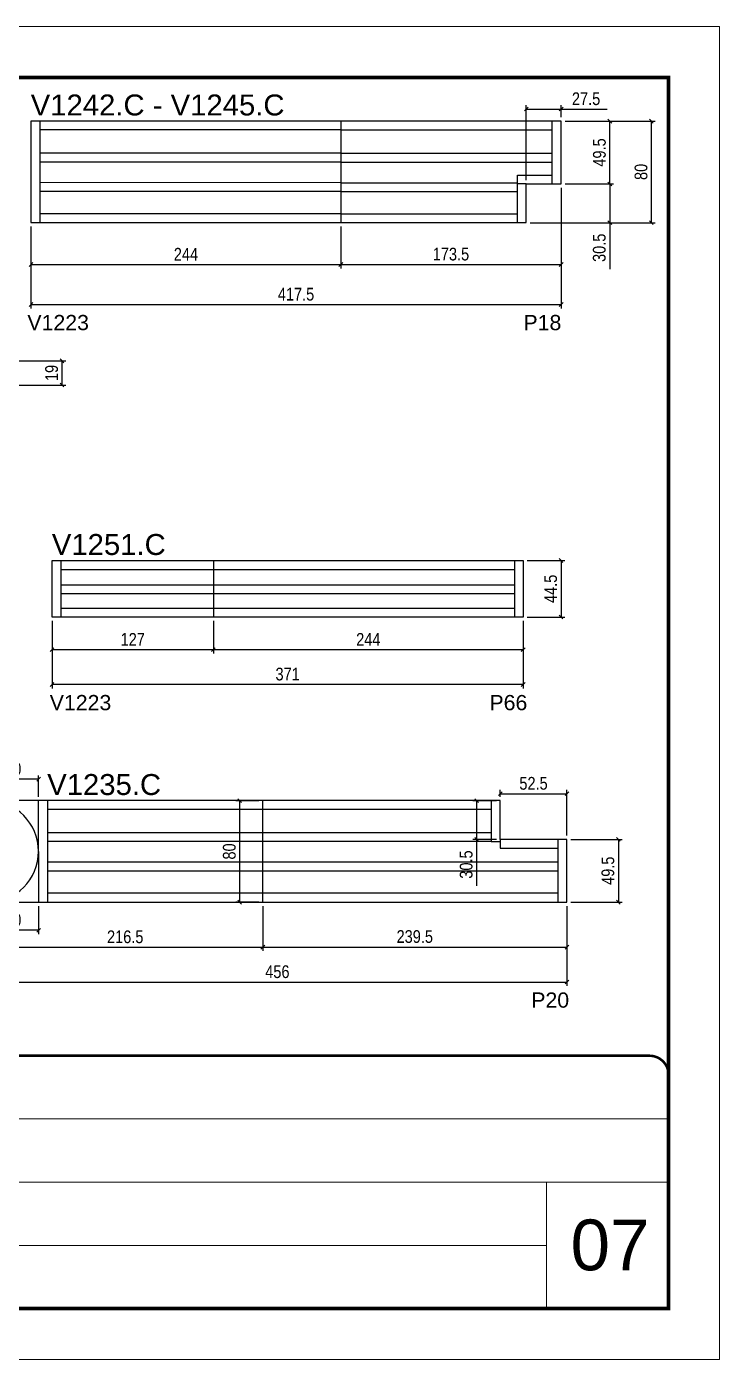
# Model space of a CAD drawing. Extents: x -4041 to 8212, y 239 to 4735.
# Drawn here: x -1517 to -971, y 2537 to 3587 of the extents above; entities that cross this region are included whole.
import ezdxf

# ---------------------------------------------------------------- set-up
doc = ezdxf.new("R2010")
doc.units = 0
doc.linetypes.add('CONTINUO', pattern=[0])
doc.linetypes.add('DASHED', pattern=[0.75, 0.5, -0.25])
for name, color, linetype in [('5', 5, 'Continuous'), ('COTA', 241, 'Continuous'), ('NOMENCLATURA', 7, 'Continuous'), ('Painéis', 200, 'Continuous'), ('SARR_2.2x7', 40, 'Continuous')]:
    doc.layers.add(name, color=color, linetype=linetype)
for name, color, linetype, lineweight in [('CARIMBO', 255, 'Continuous', 9), ('Folhas', 255, 'Continuous', 9), ('SARRAFO DE PRESSAO', 251, 'DASHED', 9)]:
    doc.layers.add(name, color=color, linetype=linetype, lineweight=lineweight)
doc.styles.add('ARIAL', font='arial.ttf')
doc.styles.add('COTA TECNICA', font='techl___.ttf', dxfattribs={"height": 10})
doc.styles.get("Standard").update_dxf_attribs({"font": 'arial.ttf'})
doc.dimstyles.new('PAINEL', dxfattribs={"dimtxt": 10, "dimasz": 3, "dimexe": 3, "dimexo": 3, "dimgap": 3, "dimtad": 1, "dimdec": 1, "dimzin": 12, "dimdsep": 46, "dimtxsty": 'COTA TECNICA', "dimblk1": 'OBLIQUE', "dimblk2": 'OBLIQUE', "dimsah": 1, "dimcen": 0.9, "dimclrd": 4, "dimclre": 4, "dimclrt": 240, "dimadec": 1, "dimazin": 3, "dimtfac": 1, "dimtdec": 1, "dimtmove": 0, "dimatfit": 3, "dimfxl": 1, "dimtolj": 1, "dimtzin": 12, "dimarcsym": 0})

# ---------------------------------------------------------------- blocks, each defined once
blk = doc.blocks.new('9999999999')
at = {"color": 30, "linetype": 'CONTINUO'}
for p, q in [((98564.6, 34379.6), (99584, 34379.6)), ((98564.6, 34329.8), (99488, 34329.8)), ((99584, 34329.8), (99488, 34329.8)), ((99488, 34329.8), (99488, 34230.2)), ((98564.6, 34280), (99488, 34280))]:
    blk.add_line(p, q, dxfattribs=at)
at = {"color": 30, "linetype": 'CONTINUO', "const_width": 2}
blk.add_lwpolyline([(99584, 34230.2), (99584, 34414.4, 0.414214), (99569, 34429.4), (98229, 34429.4, 0.414214), (98214, 34414.4), (98214, 34245.2, 0.414214), (98229, 34230.2), (99584, 34230.2)], format="xyb", dxfattribs=at)
at = {"layer": 'Folhas'}
blk.add_lwpolyline([(98139, 34190.2), (99624, 34190.2), (99624, 35240.2), (98139, 35240.2)], close=True, dxfattribs=at)
at = {"layer": 'Folhas', "color": 30, "const_width": 3}
blk.add_lwpolyline([(98214, 34230.2), (99584, 34230.2), (99584, 35200.2), (98214, 35200.2)], close=True, dxfattribs=at)
blk = doc.blocks.new('_Oblique')
at = {"color": 0, "linetype": 'ByBlock', "lineweight": -2}
blk.add_line((-0.5, -0.5), (0.5, 0.5), dxfattribs=at)
blk = doc.blocks.new('*D35')
at = {"layer": 'COTA', "color": 4, "lineweight": -2, "transparency": 16777216}
for p, q in [((-1524.4, 3323.3), (-1485.9, 3323.3)), ((-1488.9, 3323.3), (-1488.9, 3304.3)), ((-1524.4, 3304.3), (-1485.9, 3304.3))]:
    blk.add_line(p, q, dxfattribs=at)
at = {"layer": 'Defpoints', "color": 0, "transparency": 16777216}
for p in [(-1527.4, 3323.3), (-1527.4, 3304.3), (-1488.9, 3304.3)]:
    blk.add_point(p, dxfattribs=at)
at = {"layer": 'COTA', "color": 4, "lineweight": -2, "transparency": 16777216, "xscale": 3, "yscale": 3, "zscale": 3}
for p, rotation in [((-1488.9, 3323.3), 90), ((-1488.9, 3304.3), 270)]:
    blk.add_blockref('_Oblique', p, dxfattribs=dict(at, rotation=rotation))
at = {"layer": 'COTA', "color": 240, "transparency": 16777216, "insert": (-1497, 3313.8), "char_height": 10, "attachment_point": 5, "rotation": 90, "style": 'COTA TECNICA'}
blk.add_mtext('\\A1;19', dxfattribs=at)
blk = doc.blocks.new('*D56')
at = {"layer": 'COTA', "color": 4, "lineweight": -2, "transparency": 16777216}
for p, q in [((-1547.3, 2893.8), (-1547.3, 2830.9)), ((-1091.3, 2893.8), (-1091.3, 2830.9)), ((-1547.3, 2833.9), (-1091.3, 2833.9))]:
    blk.add_line(p, q, dxfattribs=at)
at = {"layer": 'Defpoints', "color": 0, "transparency": 16777216}
for p in [(-1547.3, 2896.8), (-1091.3, 2896.8), (-1091.3, 2833.9)]:
    blk.add_point(p, dxfattribs=at)
at = {"layer": 'COTA', "color": 4, "lineweight": -2, "transparency": 16777216, "xscale": 3, "yscale": 3, "zscale": 3, "rotation": 180}
blk.add_blockref('_Oblique', (-1547.3, 2833.9), dxfattribs=at)
at = {"layer": 'COTA', "color": 4, "lineweight": -2, "transparency": 16777216, "xscale": 3, "yscale": 3, "zscale": 3}
blk.add_blockref('_Oblique', (-1091.3, 2833.9), dxfattribs=at)
at = {"layer": 'COTA', "color": 240, "transparency": 16777216, "insert": (-1319.3, 2842), "char_height": 10, "attachment_point": 5, "style": 'COTA TECNICA'}
blk.add_mtext('\\A1;456', dxfattribs=at)
blk = doc.blocks.new('*D59')
at = {"layer": 'COTA', "color": 4, "lineweight": -2, "transparency": 16777216}
for p, q in [((-1547.3, 2979.8), (-1547.3, 2996.7)), ((-1507.3, 2993.7), (-1547.3, 2993.7)), ((-1507.3, 2979.8), (-1507.3, 2996.7))]:
    blk.add_line(p, q, dxfattribs=at)
at = {"layer": 'Defpoints', "color": 0, "transparency": 16777216}
for p in [(-1547.3, 2993.7), (-1547.3, 2976.8), (-1507.3, 2976.8)]:
    blk.add_point(p, dxfattribs=at)
at = {"layer": 'COTA', "color": 4, "lineweight": -2, "transparency": 16777216, "xscale": 3, "yscale": 3, "zscale": 3, "rotation": 180}
blk.add_blockref('_Oblique', (-1547.3, 2993.7), dxfattribs=at)
at = {"layer": 'COTA', "color": 4, "lineweight": -2, "transparency": 16777216, "xscale": 3, "yscale": 3, "zscale": 3}
blk.add_blockref('_Oblique', (-1507.3, 2993.7), dxfattribs=at)
at = {"layer": 'COTA', "color": 240, "transparency": 16777216, "insert": (-1527.3, 3001.8), "char_height": 10, "attachment_point": 5, "style": 'COTA TECNICA'}
blk.add_mtext('\\A1;40', dxfattribs=at)
blk = doc.blocks.new('*D60')
at = {"layer": 'COTA', "color": 4, "lineweight": -2, "transparency": 16777216}
for p, q in [((-1547.3, 2893.8), (-1547.3, 2871.7)), ((-1507.3, 2893.8), (-1507.3, 2871.7)), ((-1507.3, 2874.7), (-1547.3, 2874.7))]:
    blk.add_line(p, q, dxfattribs=at)
at = {"layer": 'Defpoints', "color": 0, "transparency": 16777216}
for p in [(-1547.3, 2896.8), (-1507.3, 2896.8), (-1547.3, 2874.7)]:
    blk.add_point(p, dxfattribs=at)
at = {"layer": 'COTA', "color": 4, "lineweight": -2, "transparency": 16777216, "xscale": 3, "yscale": 3, "zscale": 3, "rotation": 180}
blk.add_blockref('_Oblique', (-1547.3, 2874.7), dxfattribs=at)
at = {"layer": 'COTA', "color": 4, "lineweight": -2, "transparency": 16777216, "xscale": 3, "yscale": 3, "zscale": 3}
blk.add_blockref('_Oblique', (-1507.3, 2874.7), dxfattribs=at)
at = {"layer": 'COTA', "color": 240, "transparency": 16777216, "insert": (-1527.3, 2882.8), "char_height": 10, "attachment_point": 5, "style": 'COTA TECNICA'}
blk.add_mtext('\\A1;40', dxfattribs=at)
blk = doc.blocks.new('*D133')
at = {"layer": 'COTA', "color": 4, "lineweight": -2, "transparency": 16777216}
for p, q in [((-1547.3, 2893.8), (-1547.3, 2858.4)), ((-1330.8, 2893.8), (-1330.8, 2858.4)), ((-1547.3, 2861.4), (-1330.8, 2861.4))]:
    blk.add_line(p, q, dxfattribs=at)
at = {"layer": 'Defpoints', "color": 0, "transparency": 16777216}
for p in [(-1547.3, 2896.8), (-1330.8, 2896.8), (-1330.8, 2861.4)]:
    blk.add_point(p, dxfattribs=at)
at = {"layer": 'COTA', "color": 4, "lineweight": -2, "transparency": 16777216, "xscale": 3, "yscale": 3, "zscale": 3, "rotation": 180}
blk.add_blockref('_Oblique', (-1547.3, 2861.4), dxfattribs=at)
at = {"layer": 'COTA', "color": 4, "lineweight": -2, "transparency": 16777216, "xscale": 3, "yscale": 3, "zscale": 3}
blk.add_blockref('_Oblique', (-1330.8, 2861.4), dxfattribs=at)
at = {"layer": 'COTA', "color": 240, "transparency": 16777216, "insert": (-1439.1, 2869.5), "char_height": 10, "attachment_point": 5, "style": 'COTA TECNICA'}
blk.add_mtext('\\A1;216.5', dxfattribs=at)
blk = doc.blocks.new('*D64')
at = {"layer": 'COTA', "color": 4, "lineweight": -2, "transparency": 16777216}
for p, q in [((-1088.3, 2946.3), (-1047.8, 2946.3)), ((-1050.8, 2946.3), (-1050.8, 2896.8)), ((-1088.3, 2896.8), (-1047.8, 2896.8))]:
    blk.add_line(p, q, dxfattribs=at)
at = {"layer": 'Defpoints', "color": 0, "transparency": 16777216}
for p in [(-1091.3, 2946.3), (-1091.3, 2896.8), (-1050.8, 2896.8)]:
    blk.add_point(p, dxfattribs=at)
at = {"layer": 'COTA', "color": 4, "lineweight": -2, "transparency": 16777216, "xscale": 3, "yscale": 3, "zscale": 3}
for p, rotation in [((-1050.8, 2946.3), 90), ((-1050.8, 2896.8), 270)]:
    blk.add_blockref('_Oblique', p, dxfattribs=dict(at, rotation=rotation))
at = {"layer": 'COTA', "color": 240, "transparency": 16777216, "insert": (-1059, 2921.6), "char_height": 10, "attachment_point": 5, "rotation": 90, "style": 'COTA TECNICA'}
blk.add_mtext('\\A1;49.5', dxfattribs=at)
blk = doc.blocks.new('*D147')
at = {"layer": 'COTA', "color": 4, "lineweight": -2, "transparency": 16777216}
for p, q in [((-1330.8, 2893.8), (-1330.8, 2858.4)), ((-1091.3, 2893.8), (-1091.3, 2858.4)), ((-1330.8, 2861.4), (-1091.3, 2861.4))]:
    blk.add_line(p, q, dxfattribs=at)
at = {"layer": 'Defpoints', "color": 0, "transparency": 16777216}
for p in [(-1330.8, 2896.8), (-1091.3, 2896.8), (-1091.3, 2861.4)]:
    blk.add_point(p, dxfattribs=at)
at = {"layer": 'COTA', "color": 4, "lineweight": -2, "transparency": 16777216, "xscale": 3, "yscale": 3, "zscale": 3, "rotation": 180}
blk.add_blockref('_Oblique', (-1330.8, 2861.4), dxfattribs=at)
at = {"layer": 'COTA', "color": 4, "lineweight": -2, "transparency": 16777216, "xscale": 3, "yscale": 3, "zscale": 3}
blk.add_blockref('_Oblique', (-1091.3, 2861.4), dxfattribs=at)
at = {"layer": 'COTA', "color": 240, "transparency": 16777216, "insert": (-1211.1, 2869.7), "char_height": 10, "attachment_point": 5, "style": 'COTA TECNICA'}
blk.add_mtext('\\A1;239.5', dxfattribs=at)
blk = doc.blocks.new('*D148')
at = {"layer": 'COTA', "color": 4, "lineweight": -2, "transparency": 16777216}
for p, q in [((-1146.8, 2976.8), (-1165.4, 2976.8)), ((-1162.4, 2976.8), (-1162.4, 2946.3)), ((-1146.8, 2946.3), (-1165.4, 2946.3)), ((-1162.4, 2946.3), (-1162.4, 2909.7))]:
    blk.add_line(p, q, dxfattribs=at)
at = {"layer": 'Defpoints', "color": 0, "transparency": 16777216}
for p in [(-1143.8, 2976.8), (-1162.4, 2946.3), (-1143.8, 2946.3)]:
    blk.add_point(p, dxfattribs=at)
at = {"layer": 'COTA', "color": 4, "lineweight": -2, "transparency": 16777216, "xscale": 3, "yscale": 3, "zscale": 3}
for p, rotation in [((-1162.4, 2976.8), 90), ((-1162.4, 2946.3), 270)]:
    blk.add_blockref('_Oblique', p, dxfattribs=dict(at, rotation=rotation))
at = {"layer": 'COTA', "color": 240, "transparency": 16777216, "insert": (-1170.6, 2926.5), "char_height": 10, "attachment_point": 5, "rotation": 90, "style": 'COTA TECNICA'}
blk.add_mtext('\\A1;30.5', dxfattribs=at)
blk = doc.blocks.new('*D149')
at = {"layer": 'COTA', "color": 4, "lineweight": -2, "transparency": 16777216}
for p, q in [((-1143.8, 2979.8), (-1143.8, 2985.3)), ((-1143.8, 2982.3), (-1091.3, 2982.3)), ((-1091.3, 2949.3), (-1091.3, 2985.3))]:
    blk.add_line(p, q, dxfattribs=at)
at = {"layer": 'Defpoints', "color": 0, "transparency": 16777216}
for p in [(-1091.3, 2982.3), (-1143.8, 2976.8), (-1091.3, 2946.3)]:
    blk.add_point(p, dxfattribs=at)
at = {"layer": 'COTA', "color": 4, "lineweight": -2, "transparency": 16777216, "xscale": 3, "yscale": 3, "zscale": 3, "rotation": 180}
blk.add_blockref('_Oblique', (-1143.8, 2982.3), dxfattribs=at)
at = {"layer": 'COTA', "color": 4, "lineweight": -2, "transparency": 16777216, "xscale": 3, "yscale": 3, "zscale": 3}
blk.add_blockref('_Oblique', (-1091.3, 2982.3), dxfattribs=at)
at = {"layer": 'COTA', "color": 240, "transparency": 16777216, "insert": (-1117.6, 2990.4), "char_height": 10, "attachment_point": 5, "style": 'COTA TECNICA'}
blk.add_mtext('\\A1;52.5', dxfattribs=at)
blk = doc.blocks.new('*D150')
at = {"layer": 'COTA', "color": 4, "lineweight": -2, "transparency": 16777216}
for p, q in [((-1333.8, 2976.8), (-1352, 2976.8)), ((-1349, 2976.8), (-1349, 2896.8)), ((-1333.8, 2896.8), (-1352, 2896.8))]:
    blk.add_line(p, q, dxfattribs=at)
at = {"layer": 'Defpoints', "color": 0, "transparency": 16777216}
for p in [(-1330.8, 2976.8), (-1349, 2896.8), (-1330.8, 2896.8)]:
    blk.add_point(p, dxfattribs=at)
at = {"layer": 'COTA', "color": 4, "lineweight": -2, "transparency": 16777216, "xscale": 3, "yscale": 3, "zscale": 3}
for p, rotation in [((-1349, 2976.8), 90), ((-1349, 2896.8), 270)]:
    blk.add_blockref('_Oblique', p, dxfattribs=dict(at, rotation=rotation))
at = {"layer": 'COTA', "color": 240, "transparency": 16777216, "insert": (-1357.1, 2936.8), "char_height": 10, "attachment_point": 5, "rotation": 90, "style": 'COTA TECNICA'}
blk.add_mtext('\\A1;80', dxfattribs=at)
blk = doc.blocks.new('*D141')
at = {"layer": 'COTA', "color": 4, "lineweight": -2, "transparency": 16777216}
for p, q in [((-1513.3, 3429.2), (-1513.3, 3396.2)), ((-1269.3, 3429.2), (-1269.3, 3396.2)), ((-1513.3, 3399.2), (-1269.3, 3399.2))]:
    blk.add_line(p, q, dxfattribs=at)
at = {"layer": 'Defpoints', "color": 0, "transparency": 16777216}
for p in [(-1513.3, 3432.2), (-1269.3, 3432.2), (-1269.3, 3399.2)]:
    blk.add_point(p, dxfattribs=at)
at = {"layer": 'COTA', "color": 4, "lineweight": -2, "transparency": 16777216, "xscale": 3, "yscale": 3, "zscale": 3, "rotation": 180}
blk.add_blockref('_Oblique', (-1513.3, 3399.2), dxfattribs=at)
at = {"layer": 'COTA', "color": 4, "lineweight": -2, "transparency": 16777216, "xscale": 3, "yscale": 3, "zscale": 3}
blk.add_blockref('_Oblique', (-1269.3, 3399.2), dxfattribs=at)
at = {"layer": 'COTA', "color": 240, "transparency": 16777216, "insert": (-1391.3, 3407.3), "char_height": 10, "attachment_point": 5, "style": 'COTA TECNICA'}
blk.add_mtext('\\A1;244', dxfattribs=at)
blk = doc.blocks.new('*D142')
at = {"layer": 'COTA', "color": 4, "lineweight": -2, "transparency": 16777216}
for p, q in [((-1095.8, 3459.7), (-1095.8, 3396.2)), ((-1269.3, 3429.2), (-1269.3, 3396.2)), ((-1269.3, 3399.2), (-1095.8, 3399.2))]:
    blk.add_line(p, q, dxfattribs=at)
at = {"layer": 'Defpoints', "color": 0, "transparency": 16777216}
for p in [(-1095.8, 3462.7), (-1269.3, 3432.2), (-1095.8, 3399.2)]:
    blk.add_point(p, dxfattribs=at)
at = {"layer": 'COTA', "color": 4, "lineweight": -2, "transparency": 16777216, "xscale": 3, "yscale": 3, "zscale": 3, "rotation": 180}
blk.add_blockref('_Oblique', (-1269.3, 3399.2), dxfattribs=at)
at = {"layer": 'COTA', "color": 4, "lineweight": -2, "transparency": 16777216, "xscale": 3, "yscale": 3, "zscale": 3}
blk.add_blockref('_Oblique', (-1095.8, 3399.2), dxfattribs=at)
at = {"layer": 'COTA', "color": 240, "transparency": 16777216, "insert": (-1182.6, 3407.4), "char_height": 10, "attachment_point": 5, "style": 'COTA TECNICA'}
blk.add_mtext('\\A1;173.5', dxfattribs=at)
blk = doc.blocks.new('*D134')
at = {"layer": 'COTA', "color": 4, "lineweight": -2, "transparency": 16777216}
for p, q in [((-1095.8, 3459.7), (-1095.8, 3364.7)), ((-1513.3, 3429.2), (-1513.3, 3364.7)), ((-1513.3, 3367.7), (-1095.8, 3367.7))]:
    blk.add_line(p, q, dxfattribs=at)
at = {"layer": 'Defpoints', "color": 0, "transparency": 16777216}
for p in [(-1095.8, 3462.7), (-1513.3, 3432.2), (-1095.8, 3367.7)]:
    blk.add_point(p, dxfattribs=at)
at = {"layer": 'COTA', "color": 4, "lineweight": -2, "transparency": 16777216, "xscale": 3, "yscale": 3, "zscale": 3, "rotation": 180}
blk.add_blockref('_Oblique', (-1513.3, 3367.7), dxfattribs=at)
at = {"layer": 'COTA', "color": 4, "lineweight": -2, "transparency": 16777216, "xscale": 3, "yscale": 3, "zscale": 3}
blk.add_blockref('_Oblique', (-1095.8, 3367.7), dxfattribs=at)
at = {"layer": 'COTA', "color": 240, "transparency": 16777216, "insert": (-1304.6, 3375.8), "char_height": 10, "attachment_point": 5, "style": 'COTA TECNICA'}
blk.add_mtext('\\A1;417.5', dxfattribs=at)
blk = doc.blocks.new('*D135')
at = {"layer": 'COTA', "color": 4, "lineweight": -2, "transparency": 16777216}
for p, q in [((-1092.8, 3462.7), (-1054.5, 3462.7)), ((-1057.5, 3462.7), (-1057.5, 3432.2)), ((-1120.3, 3432.2), (-1054.5, 3432.2)), ((-1057.5, 3432.2), (-1057.5, 3395.7))]:
    blk.add_line(p, q, dxfattribs=at)
at = {"layer": 'Defpoints', "color": 0, "transparency": 16777216}
for p in [(-1095.8, 3462.7), (-1123.3, 3432.2), (-1057.5, 3432.2)]:
    blk.add_point(p, dxfattribs=at)
at = {"layer": 'COTA', "color": 4, "lineweight": -2, "transparency": 16777216, "xscale": 3, "yscale": 3, "zscale": 3}
for p, rotation in [((-1057.5, 3462.7), 90), ((-1057.5, 3432.2), 270)]:
    blk.add_blockref('_Oblique', p, dxfattribs=dict(at, rotation=rotation))
at = {"layer": 'COTA', "color": 240, "transparency": 16777216, "insert": (-1065.8, 3412.4), "char_height": 10, "attachment_point": 5, "rotation": 90, "style": 'COTA TECNICA'}
blk.add_mtext('\\A1;30.5', dxfattribs=at)
blk = doc.blocks.new('*D136')
at = {"layer": 'COTA', "color": 4, "lineweight": -2, "transparency": 16777216}
for p, q in [((-1092.8, 3512.2), (-1054.5, 3512.2)), ((-1057.5, 3462.7), (-1057.5, 3512.2)), ((-1092.8, 3462.7), (-1054.5, 3462.7))]:
    blk.add_line(p, q, dxfattribs=at)
at = {"layer": 'Defpoints', "color": 0, "transparency": 16777216}
for p in [(-1095.8, 3512.2), (-1057.5, 3512.2), (-1095.8, 3462.7)]:
    blk.add_point(p, dxfattribs=at)
at = {"layer": 'COTA', "color": 4, "lineweight": -2, "transparency": 16777216, "xscale": 3, "yscale": 3, "zscale": 3}
for p, rotation in [((-1057.5, 3512.2), 90), ((-1057.5, 3462.7), 270)]:
    blk.add_blockref('_Oblique', p, dxfattribs=dict(at, rotation=rotation))
at = {"layer": 'COTA', "color": 240, "transparency": 16777216, "insert": (-1065.7, 3487.5), "char_height": 10, "attachment_point": 5, "rotation": 90, "style": 'COTA TECNICA'}
blk.add_mtext('\\A1;49.5', dxfattribs=at)
blk = doc.blocks.new('*D137')
at = {"layer": 'COTA', "color": 4, "lineweight": -2, "transparency": 16777216}
for p, q in [((-1092.8, 3512.2), (-1021.8, 3512.2)), ((-1024.8, 3432.2), (-1024.8, 3512.2)), ((-1120.3, 3432.2), (-1021.8, 3432.2))]:
    blk.add_line(p, q, dxfattribs=at)
at = {"layer": 'Defpoints', "color": 0, "transparency": 16777216}
for p in [(-1095.8, 3512.2), (-1024.8, 3512.2), (-1123.3, 3432.2)]:
    blk.add_point(p, dxfattribs=at)
at = {"layer": 'COTA', "color": 4, "lineweight": -2, "transparency": 16777216, "xscale": 3, "yscale": 3, "zscale": 3}
for p, rotation in [((-1024.8, 3512.2), 90), ((-1024.8, 3432.2), 270)]:
    blk.add_blockref('_Oblique', p, dxfattribs=dict(at, rotation=rotation))
at = {"layer": 'COTA', "color": 240, "transparency": 16777216, "insert": (-1032.9, 3472.2), "char_height": 10, "attachment_point": 5, "rotation": 90, "style": 'COTA TECNICA'}
blk.add_mtext('\\A1;80', dxfattribs=at)
blk = doc.blocks.new('*D138')
at = {"layer": 'COTA', "color": 4, "lineweight": -2, "transparency": 16777216}
for p, q in [((-1123.3, 3465.7), (-1123.3, 3524.7)), ((-1123.3, 3521.7), (-1095.8, 3521.7)), ((-1095.8, 3515.2), (-1095.8, 3524.7)), ((-1095.8, 3521.7), (-1059.5, 3521.7))]:
    blk.add_line(p, q, dxfattribs=at)
at = {"layer": 'Defpoints', "color": 0, "transparency": 16777216}
for p in [(-1095.8, 3521.7), (-1095.8, 3512.2), (-1123.3, 3462.7)]:
    blk.add_point(p, dxfattribs=at)
at = {"layer": 'COTA', "color": 4, "lineweight": -2, "transparency": 16777216, "xscale": 3, "yscale": 3, "zscale": 3, "rotation": 180}
blk.add_blockref('_Oblique', (-1123.3, 3521.7), dxfattribs=at)
at = {"layer": 'COTA', "color": 4, "lineweight": -2, "transparency": 16777216, "xscale": 3, "yscale": 3, "zscale": 3}
blk.add_blockref('_Oblique', (-1095.8, 3521.7), dxfattribs=at)
at = {"layer": 'COTA', "color": 240, "transparency": 16777216, "insert": (-1076.2, 3529.8), "char_height": 10, "attachment_point": 5, "style": 'COTA TECNICA'}
blk.add_mtext('\\A1;27.5', dxfattribs=at)
blk = doc.blocks.new('*D62')
at = {"layer": 'COTA', "color": 4, "lineweight": -2, "transparency": 16777216}
for p, q in [((-1496.7, 3118.5), (-1496.7, 3065.3)), ((-1125.7, 3118.5), (-1125.7, 3065.3)), ((-1125.7, 3068.3), (-1496.7, 3068.3))]:
    blk.add_line(p, q, dxfattribs=at)
at = {"layer": 'Defpoints', "color": 0, "transparency": 16777216}
for p in [(-1496.7, 3121.5), (-1125.7, 3121.5), (-1496.7, 3068.3)]:
    blk.add_point(p, dxfattribs=at)
at = {"layer": 'COTA', "color": 4, "lineweight": -2, "transparency": 16777216, "xscale": 3, "yscale": 3, "zscale": 3, "rotation": 180}
blk.add_blockref('_Oblique', (-1496.7, 3068.3), dxfattribs=at)
at = {"layer": 'COTA', "color": 4, "lineweight": -2, "transparency": 16777216, "xscale": 3, "yscale": 3, "zscale": 3}
blk.add_blockref('_Oblique', (-1125.7, 3068.3), dxfattribs=at)
at = {"layer": 'COTA', "color": 240, "transparency": 16777216, "insert": (-1311.2, 3076.5), "char_height": 10, "attachment_point": 5, "style": 'COTA TECNICA'}
blk.add_mtext('\\A1;371', dxfattribs=at)
blk = doc.blocks.new('*D63')
at = {"layer": 'COTA', "color": 4, "lineweight": -2, "transparency": 16777216}
for p, q in [((-1122.7, 3166), (-1092.9, 3166)), ((-1095.9, 3166), (-1095.9, 3121.5)), ((-1122.7, 3121.5), (-1092.9, 3121.5))]:
    blk.add_line(p, q, dxfattribs=at)
at = {"layer": 'Defpoints', "color": 0, "transparency": 16777216}
for p in [(-1125.7, 3166), (-1125.7, 3121.5), (-1095.9, 3121.5)]:
    blk.add_point(p, dxfattribs=at)
at = {"layer": 'COTA', "color": 4, "lineweight": -2, "transparency": 16777216, "xscale": 3, "yscale": 3, "zscale": 3}
for p, rotation in [((-1095.9, 3166), 90), ((-1095.9, 3121.5), 270)]:
    blk.add_blockref('_Oblique', p, dxfattribs=dict(at, rotation=rotation))
at = {"layer": 'COTA', "color": 240, "transparency": 16777216, "insert": (-1104.1, 3143.7), "char_height": 10, "attachment_point": 5, "rotation": 90, "style": 'COTA TECNICA'}
blk.add_mtext('\\A1;44.5', dxfattribs=at)
blk = doc.blocks.new('*D139')
at = {"layer": 'COTA', "color": 4, "lineweight": -2, "transparency": 16777216}
for p, q in [((-1496.7, 3118.5), (-1496.7, 3092.8)), ((-1369.7, 3118.5), (-1369.7, 3092.8)), ((-1496.7, 3095.8), (-1369.7, 3095.8))]:
    blk.add_line(p, q, dxfattribs=at)
at = {"layer": 'Defpoints', "color": 0, "transparency": 16777216}
for p in [(-1496.7, 3121.5), (-1369.7, 3121.5), (-1369.7, 3095.8)]:
    blk.add_point(p, dxfattribs=at)
at = {"layer": 'COTA', "color": 4, "lineweight": -2, "transparency": 16777216, "xscale": 3, "yscale": 3, "zscale": 3, "rotation": 180}
blk.add_blockref('_Oblique', (-1496.7, 3095.8), dxfattribs=at)
at = {"layer": 'COTA', "color": 4, "lineweight": -2, "transparency": 16777216, "xscale": 3, "yscale": 3, "zscale": 3}
blk.add_blockref('_Oblique', (-1369.7, 3095.8), dxfattribs=at)
at = {"layer": 'COTA', "color": 240, "transparency": 16777216, "insert": (-1433.2, 3103.9), "char_height": 10, "attachment_point": 5, "style": 'COTA TECNICA'}
blk.add_mtext('\\A1;127', dxfattribs=at)
blk = doc.blocks.new('*D140')
at = {"layer": 'COTA', "color": 4, "lineweight": -2, "transparency": 16777216}
for p, q in [((-1369.7, 3118.5), (-1369.7, 3092.8)), ((-1125.7, 3118.5), (-1125.7, 3092.8)), ((-1369.7, 3095.8), (-1125.7, 3095.8))]:
    blk.add_line(p, q, dxfattribs=at)
at = {"layer": 'Defpoints', "color": 0, "transparency": 16777216}
for p in [(-1369.7, 3121.5), (-1125.7, 3121.5), (-1125.7, 3095.8)]:
    blk.add_point(p, dxfattribs=at)
at = {"layer": 'COTA', "color": 4, "lineweight": -2, "transparency": 16777216, "xscale": 3, "yscale": 3, "zscale": 3, "rotation": 180}
blk.add_blockref('_Oblique', (-1369.7, 3095.8), dxfattribs=at)
at = {"layer": 'COTA', "color": 4, "lineweight": -2, "transparency": 16777216, "xscale": 3, "yscale": 3, "zscale": 3}
blk.add_blockref('_Oblique', (-1125.7, 3095.8), dxfattribs=at)
at = {"layer": 'COTA', "color": 240, "transparency": 16777216, "insert": (-1247.7, 3103.9), "char_height": 10, "attachment_point": 5, "style": 'COTA TECNICA'}
blk.add_mtext('\\A1;244', dxfattribs=at)

msp = doc.modelspace()

# ---------------------------------------------------------------- linework, layer by layer
at = {"layer": 'COTA'}
for p, q in [((-1130.31, 3462.74), (-1130.31, 3469.74)), ((-1123.31, 3462.74), (-1130.31, 3462.74)), ((-1150.84, 2944.54), (-1143.84, 2944.54)), ((-1143.84, 2946.33), (-1143.84, 2939.33))]:
    msp.add_line(p, q, dxfattribs=at)
at = {"layer": 'Painéis'}
for p, q in [((-1095.81, 3512.24), (-1513.31, 3512.24)), ((-1513.31, 3512.24), (-1513.31, 3432.24)), ((-1269.31, 3512.24), (-1269.31, 3432.24)), ((-1095.81, 3462.74), (-1095.81, 3512.24)), ((-1123.31, 3432.24), (-1123.31, 3462.74)), ((-1123.31, 3462.74), (-1095.81, 3462.74)), ((-1513.31, 3432.24), (-1123.31, 3432.24)), ((-1496.69, 3121.46), (-1496.69, 3165.96)), ((-1496.69, 3165.96), (-1125.69, 3165.96)), ((-1369.69, 3165.96), (-1369.69, 3121.46)), ((-1125.69, 3165.96), (-1125.69, 3121.46)), ((-1125.69, 3121.46), (-1496.69, 3121.46)), ((-1143.84, 2976.83), (-1547.34, 2976.83)), ((-1143.84, 2946.33), (-1143.84, 2976.83)), ((-1547.34, 2896.83), (-1091.34, 2896.83))]:
    msp.add_line(p, q, dxfattribs=at)
at = {"layer": 'Painéis', "linetype": 'ByBlock'}
for p, q in [((-1330.84, 2896.83), (-1330.84, 2976.83)), ((-1091.34, 2946.33), (-1143.84, 2946.33)), ((-1091.34, 2896.83), (-1091.34, 2946.33))]:
    msp.add_line(p, q, dxfattribs=at)
at = {"layer": 'Painéis'}
msp.add_arc((-1547.34, 2936.83), 40, 270, 90, dxfattribs=at)
at = {"layer": 'SARR_2.2x7', "linetype": 'Continuous'}
for p, q in [((-1506.31, 3512.24), (-1506.31, 3432.24)), ((-1102.81, 3462.74), (-1102.81, 3512.24)), ((-1269.31, 3505.24), (-1506.31, 3505.24)), ((-1269.31, 3505.24), (-1102.81, 3505.24)), ((-1269.31, 3486.9), (-1506.31, 3486.95)), ((-1269.31, 3486.9), (-1102.81, 3486.93)), ((-1269.31, 3479.9), (-1506.31, 3479.95)), ((-1269.31, 3479.9), (-1102.81, 3479.93)), ((-1130.31, 3469.74), (-1102.81, 3469.74)), ((-1269.31, 3463.69), (-1506.31, 3463.73)), ((-1269.31, 3456.69), (-1506.31, 3456.73)), ((-1269.31, 3463.69), (-1130.31, 3463.71)), ((-1269.31, 3456.69), (-1130.31, 3456.71)), ((-1130.31, 3432.24), (-1130.31, 3462.74)), ((-1269.31, 3439.19), (-1506.31, 3439.24)), ((-1269.31, 3439.19), (-1130.31, 3439.22)), ((-1489.69, 3165.96), (-1489.69, 3121.46)), ((-1132.69, 3165.96), (-1132.69, 3121.46)), ((-1489.69, 3158.96), (-1369.69, 3158.96)), ((-1369.69, 3158.96), (-1132.69, 3158.96)), ((-1489.69, 3146.94), (-1369.69, 3146.94)), ((-1489.69, 3139.94), (-1369.69, 3139.94)), ((-1369.69, 3146.94), (-1132.69, 3146.94)), ((-1369.69, 3139.94), (-1132.69, 3139.94)), ((-1489.69, 3128.46), (-1369.69, 3128.46)), ((-1369.69, 3128.46), (-1132.69, 3128.46)), ((-1507.34, 2936.83), (-1507.34, 2976.83)), ((-1500.34, 2976.83), (-1500.34, 2896.83)), ((-1150.84, 2976.83), (-1150.84, 2944.54)), ((-1150.84, 2969.83), (-1500.34, 2969.83)), ((-1150.84, 2951.54), (-1500.34, 2951.54)), ((-1150.84, 2944.54), (-1500.34, 2944.54)), ((-1098.34, 2946.33), (-1098.34, 2896.83)), ((-1507.34, 2936.83), (-1507.34, 2896.83)), ((-1143.84, 2939.33), (-1098.34, 2939.33)), ((-1098.34, 2928.33), (-1500.34, 2928.33)), ((-1098.34, 2921.33), (-1500.34, 2921.33)), ((-1098.34, 2903.83), (-1500.34, 2903.83))]:
    msp.add_line(p, q, dxfattribs=at)

# ---------------------------------------------------------------- block references
at = {"layer": 'SARRAFO DE PRESSAO', "color": 6, "linetype": 'ByBlock'}
msp.add_blockref('9999999999', (-100595.27, -31653.56), dxfattribs=at)

# ---------------------------------------------------------------- texts
at = {"layer": '5', "linetype": 'Continuous'}
for s, p in [('V1223', (-1516.14, 3347.51)), ('P18', (-1125.52, 3347.51)), ('V1223', (-1498.55, 3048.07)), ('P66', (-1152.31, 3048.07)), ('P20', (-1119.4, 2813.71))]:
    msp.add_text(s, height=12, rotation=359.99996, dxfattribs=at).set_placement(p)
at = {"layer": 'CARIMBO', "style": 'ARIAL'}
msp.add_text('07', height=40, dxfattribs=at).set_placement((-1088.43, 2606.79))
at = {"layer": 'NOMENCLATURA', "linetype": 'Continuous'}
for s, p in [('V1242.C - V1245.C', (-1513.52, 3516.68)), ('V1251.C', (-1496.89, 3170.39)), ('V1235.C', (-1500.54, 2981.27))]:
    msp.add_text(s, height=16.5, dxfattribs=at).set_placement(p)

# ---------------------------------------------------------------- dimensions: what is measured, and where the dimension line sits
at = {"layer": 'COTA'}
for base, p1, p2, picture, middle in [((-1095.81, 3521.72), (-1123.31, 3462.74), (-1095.81, 3512.24), '*D138', (-1076.18, 3529.83)), ((-1095.81, 3367.71), (-1513.31, 3432.24), (-1095.81, 3462.74), '*D134', (-1304.56, 3375.82)), ((-1269.31, 3399.23), (-1513.31, 3432.24), (-1269.31, 3432.24), '*D141', (-1391.31, 3407.3)), ((-1496.69, 3068.27), (-1125.69, 3121.46), (-1496.69, 3121.46), '*D62', (-1311.19, 3076.49)), ((-1369.69, 3095.79), (-1496.69, 3121.46), (-1369.69, 3121.46), '*D139', (-1433.19, 3103.87)), ((-1547.34, 2993.72), (-1507.34, 2976.83), (-1547.34, 2976.83), '*D59', (-1527.34, 3001.83)), ((-1091.34, 2982.32), (-1143.84, 2976.83), (-1091.34, 2946.33), '*D149', (-1117.59, 2990.43)), ((-1091.34, 2833.91), (-1547.34, 2896.83), (-1091.34, 2896.83), '*D56', (-1319.34, 2842.02)), ((-1547.34, 2874.71), (-1507.34, 2896.83), (-1547.34, 2896.83), '*D60', (-1527.34, 2882.81)), ((-1330.84, 2861.44), (-1547.34, 2896.83), (-1330.84, 2896.83), '*D133', (-1439.09, 2869.55)), ((-1091.34, 2861.44), (-1330.84, 2896.83), (-1091.34, 2896.83), '*D147', (-1211.09, 2869.69))]:
    dim = msp.add_linear_dim(base=base, p1=p1, p2=p2, dimstyle='PAINEL', dxfattribs=at)
    dim.commit()
    dim.dimension.update_dxf_attribs({"geometry": picture, "text_midpoint": middle})
for base, p1, p2, picture, middle in [((-1024.78, 3512.24), (-1123.31, 3432.24), (-1095.81, 3512.24), '*D137', (-1032.91, 3472.24)), ((-1057.54, 3512.24), (-1095.81, 3462.74), (-1095.81, 3512.24), '*D136', (-1065.68, 3487.49)), ((-1057.54, 3432.24), (-1095.81, 3462.74), (-1123.31, 3432.24), '*D135', (-1065.76, 3412.44)), ((-1488.87, 3304.26), (-1527.37, 3323.26), (-1527.37, 3304.26), '*D35', (-1496.96, 3313.76)), ((-1095.95, 3121.46), (-1125.69, 3165.96), (-1125.69, 3121.46), '*D63', (-1104.06, 3143.71)), ((-1348.99, 2896.83), (-1330.84, 2976.83), (-1330.84, 2896.83), '*D150', (-1357.12, 2936.83)), ((-1162.37, 2946.33), (-1143.84, 2976.83), (-1143.84, 2946.33), '*D148', (-1170.59, 2926.54)), ((-1050.82, 2896.83), (-1091.34, 2946.33), (-1091.34, 2896.83), '*D64', (-1058.96, 2921.58))]:
    dim = msp.add_linear_dim(base=base, p1=p1, p2=p2, angle=90, dimstyle='PAINEL', dxfattribs=at)
    dim.commit()
    dim.dimension.update_dxf_attribs({"geometry": picture, "text_midpoint": middle})
for base, p1, p2, picture, middle in [((-1095.81, 3399.23), (-1269.31, 3432.24), (-1095.81, 3462.74), '*D142', (-1182.56, 3407.45)), ((-1125.69, 3095.79), (-1369.69, 3121.46), (-1125.69, 3121.46), '*D140', (-1247.69, 3103.87))]:
    dim = msp.add_linear_dim(base=base, p1=p1, p2=p2, dimstyle='PAINEL', override={"dimtmove": 1}, dxfattribs=at)
    dim.commit()
    dim.dimension.update_dxf_attribs({"geometry": picture, "text_midpoint": middle})

doc.saveas('drawing.dxf')
